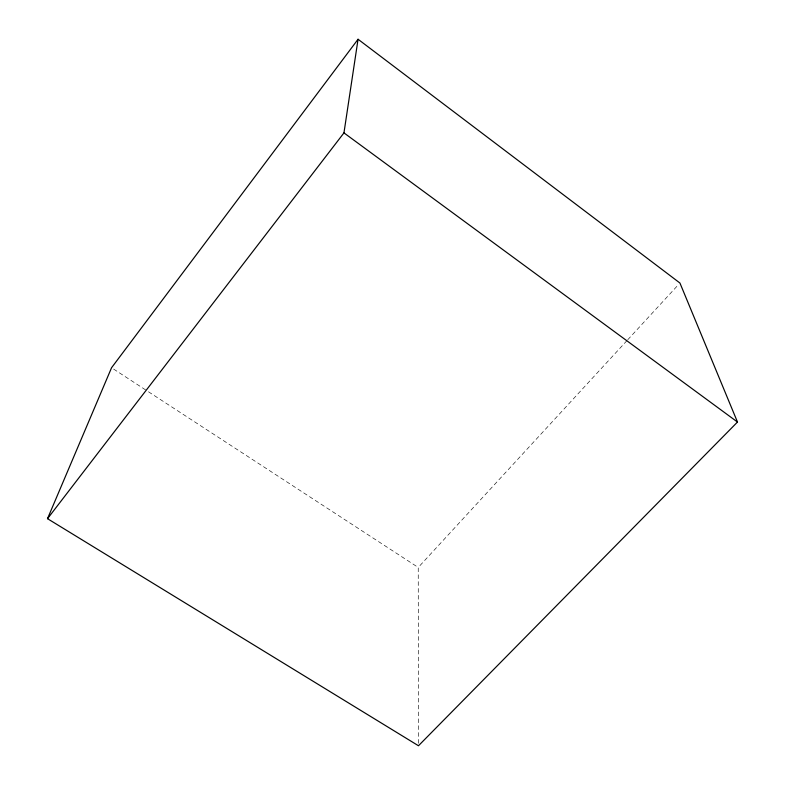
<?xml version="1.0" encoding="UTF-8"?>
<svg xmlns="http://www.w3.org/2000/svg" width="785" height="785" viewBox="0 0 785 785"><rect width="100%" height="100%" fill="white"/><g stroke="black" fill="none" stroke-linecap="round" stroke-linejoin="round"><path stroke-width="0.59" stroke-dasharray="3.92 2.94" d="M418.474 743.307L418.238 567.457L626.93 340.641M627.764 339.738L678.279 284.837M113.609 369.068L147.462 391.116M148.483 391.784L418.238 567.457"/><path stroke-width="1.18" d="M47.512 518.679L343.958 132.881L358.058 39.25L679.938 283.032L737.488 422.045L418.474 745.75L47.512 518.679L111.558 367.733L358.058 39.25M343.958 132.881L737.488 422.045"/></g></svg>
